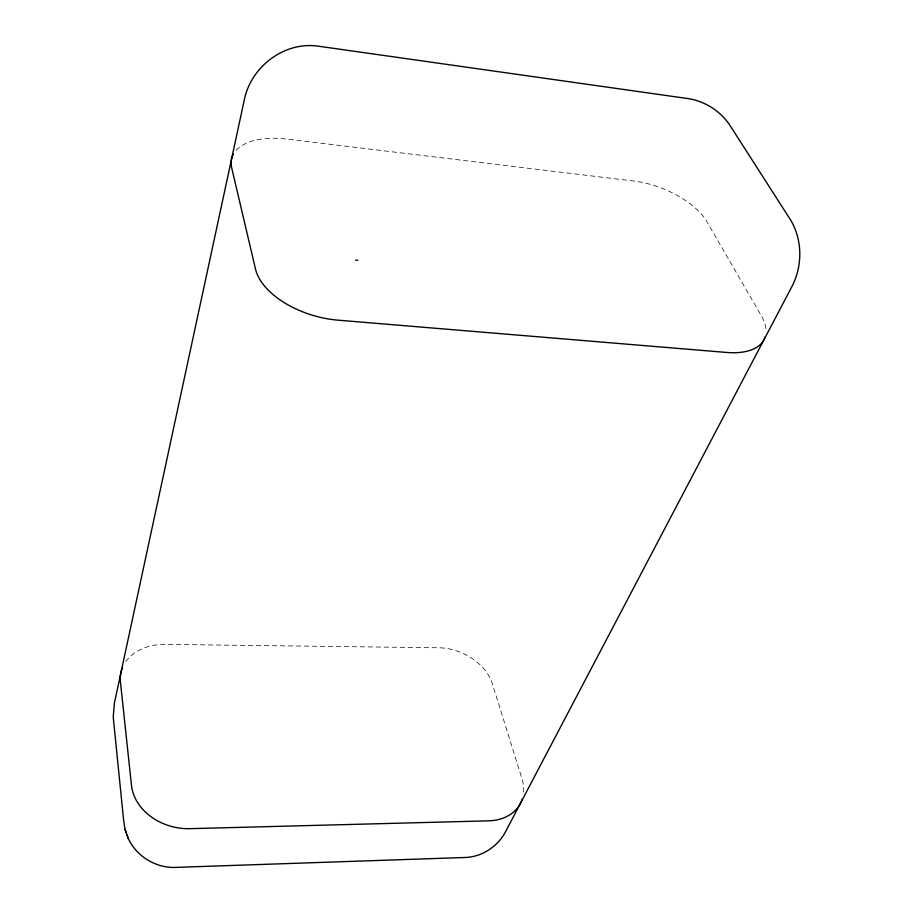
<?xml version="1.0" encoding="UTF-8"?>
<svg xmlns="http://www.w3.org/2000/svg" width="913" height="913" viewBox="0 0 913 913"><rect width="100%" height="100%" fill="white"/><g stroke="black" fill="none" stroke-linecap="round" stroke-linejoin="round"><path stroke-width="0.68" stroke-dasharray="4.57 3.42" d="M236.068 150.383A66.991 34.626 15.8 0 1 286.568 139.05L634.17 181.082A61.582 29.673 22.3 0 1 706.959 221.779L761.385 315.898A66.238 33.872 24.1 0 1 766.053 331.088M125.766 661.697A50.055 38.141 11.9 0 1 165.207 644.384L438.708 647.774A46.917 33.975 24.2 0 1 492.335 683.711L521.996 778.755A49.633 37.513 27.8 0 1 523.526 793.009"/><path stroke-width="1.37" d="M355.602 260.148L357.873 260.239M128.151 838.225C136.539 856.782 156.762 868.72 177.031 867.35L464.854 857.49C481.779 857.09 497.665 846.659 505.517 831.777L791.662 287.036C803.349 265.135 802.618 237.026 788.341 216.461L729.145 124.134C719.102 109.925 703.113 100.225 685.766 98.273L319.025 46.278C284.982 40.857 251.201 66.295 244.364 99.551L114.353 703.238L113.246 717.276L123.597 819.988L125.024 829.369L128.151 838.225L126.918 834.744M125.024 829.369L126.291 832.953M522.236 799.103A49.633 37.513 27.8 0 1 488.581 820.833L189.95 828.662A52.737 42.694 12.6 0 1 131.483 785.363L120.448 682.045A50.055 38.141 11.9 0 1 122.662 667.243M765.231 336.726A66.238 33.872 24.1 0 1 726.816 352.464L337.981 320.166A71.922 40.309 16.5 0 1 255.514 269.118L231.708 167.878A66.991 34.626 15.8 0 1 233.34 154.24"/></g></svg>
